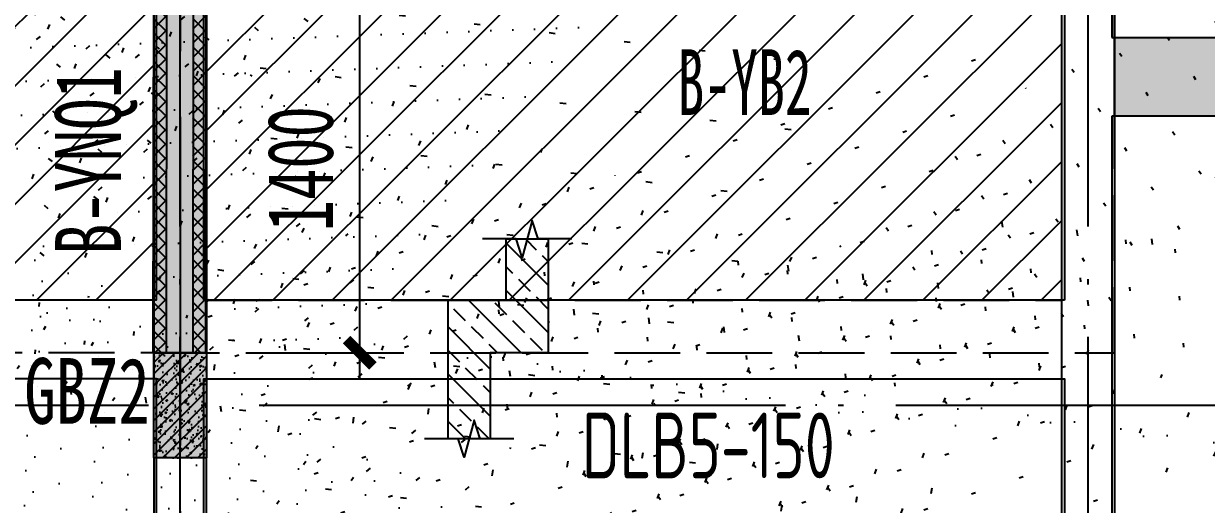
# Model space of a CAD drawing. Extents: x -3200781797 to -8106663, y 494714 to 1244925.
# Drawn here: x -8150395 to -8145901, y 845348 to 847176 of the extents above; entities that cross this region are included whole.
import ezdxf
from ezdxf.enums import TextEntityAlignment as Align
from ezdxf.xclip import XClip

# ---------------------------------------------------------------- set-up
doc = ezdxf.new("R2010")
doc.units = 0
doc.header["$LTSCALE"] = 1000
doc.header["$MEASUREMENT"] = 0
doc.header["$XCLIPFRAME"] = 0
for name, pattern in [('3#-轴线$0$DOTE', [2.4200000000000004, 2, -0.2, 0.02, -0.2]), ('3#4#5#$0$DASH', [0.35, 0.25, -0.1]), ('3#4#5#模板$0$DASH', [0.35, 0.25, -0.1]), ('4#-标准层$0$CENTER', [2, 1.25, -0.25, 0.25, -0.25]), ('4#-标准层$0$CONTINOUS', [0]), ('DASH', [0.35, 0.25, -0.1])]:
    doc.linetypes.add(name, pattern=pattern)
doc.layers.get('Defpoints').update_dxf_attribs({"color": 30, "linetype": 'DASH'})
for name, color, linetype in [('120-墙体$0$S-WALL-BEAM', 120, 'Continuous'), ('3#-轴线$0$A-ANNO-DOTE', 10, '3#-轴线$0$DOTE'), ('3#4#5#$0$DIM', 3, 'Continuous'), ('3#4#5#$0$PC-SLAB', 6, '3#4#5#$0$DASH'), ('3#4#5#$0$S-ANNO-TEXT', 7, 'Continuous'), ('3#4#5#$0$S-PC-FQ-NYQ', 4, 'Continuous'), ('3#4#5#$0$S-PC-FQ-WYQ', 4, 'Continuous'), ('3#4#5#$0$S-PC-SLAB', 6, 'Continuous'), ('3#4#5#$0$S-WALL-HATC', 253, 'Continuous'), ('3#4#5#模板$0$S-SLAB-TEXT', 120, 'Continuous'), ('3#4#5#模板$0$南北楼-结构布置-地上 -新修改$0$S-ANNO-THIN', 3, 'Continuous'), ('3#4#5#模板$0$南北楼-结构布置-地上 -新修改$0$S-SLAB-HATC', 200, 'Continuous'), ('4#-标准层$0$S-WALL', 40, 'Continuous'), ('4#-标准层$0$S-WALL-BEAM', 120, 'Continuous'), ('4#-标准层$0$S-WALL-COLU', 252, '4#-标准层$0$CONTINOUS'), ('4#-标准层$0$S-WALL-COLU-HATC', 16, 'Continuous'), ('4#-标准层$0$S-WALL-HATC', 253, 'Continuous'), ('4#-标准层$0$THIN', 7, 'Continuous'), ('S-PC-FQ-WYQ', 4, 'Continuous'), ('S-WALL-COLU-TEXT', 2, 'Continuous')]:
    doc.layers.add(name, color=color, linetype=linetype)
doc.styles.add('3#4#5#$0$外部参照 1$0$宋体', font='', dxfattribs={"width": 0.8})
doc.styles.add('3#4#5#$0$宋体', font='', dxfattribs={"width": 0.8})
doc.styles.add('3#4#5#$0$楷体', font='', dxfattribs={"width": 0.7})
doc.styles.add('3#4#5#模板$0$TSSD_Rein', font='tssdeng.shx', dxfattribs={"width": 0.7, "bigfont": 'hztxt.shx'})
doc.styles.add('楷体GB312', font='', dxfattribs={"width": 0.8})
doc.styles.get('3#4#5#$0$外部参照 1$0$宋体').set_extended_font_data('SimSun')
doc.styles.get('3#4#5#$0$宋体').set_extended_font_data('SimSun')
doc.styles.get('3#4#5#$0$楷体').set_extended_font_data('KaiTi_GB2312')
doc.styles.get('楷体GB312').set_extended_font_data('楷体_GB2312')
doc.dimstyles.new('3#4#5#$0$TSSD_100_100', dxfattribs={"dimtxt": 250, "dimasz": 100, "dimexe": 100, "dimexo": 250, "dimgap": 100, "dimtad": 1, "dimdec": 0, "dimzin": 0, "dimdsep": 46, "dimtxsty": '3#4#5#$0$楷体', "dimblk": '3#4#5#$0$_ArchTick', "dimcen": 0, "dimdle": 100, "dimclrt": 7, "dimadec": 0, "dimazin": 0, "dimtfac": 1, "dimtdec": 0, "dimtix": 1, "dimtmove": 2, "dimatfit": 3, "dimfxl": 1, "dimtolj": 1, "dimtzin": 0, "dimarcsym": 0})
pattern_1 = [(45, (-7702.687107387464, -122599.998702767), (-112.2532015133644, 112.2532015133644), [])]

# ---------------------------------------------------------------- blocks, each defined once
blk = doc.blocks.new('an-4')
at = {"layer": 'S-WALL-COLU-TEXT', "style": '楷体GB312', "width": 0.7}
blk.add_text('GBZ2', height=250, dxfattribs=at).set_placement((-8452947.055001456, 764127.5535677094))
blk = doc.blocks.new('3#4#5#模板$0$banhou-1')
at = {"layer": '3#4#5#模板$0$S-SLAB-TEXT', "style": '3#4#5#模板$0$TSSD_Rein', "width": 0.7}
blk.add_text('DLB5-150', height=250, dxfattribs=at).set_placement((83187.41729921795, 25034.99696317525), align=Align.BOTTOM_LEFT)
blk = doc.blocks.new('3#4#5#模板$0$A$C4139bdaf')
h = blk.add_hatch()
h.set_pattern_fill('ANSI31', color=251, scale=100)
h.set_pattern_definition(pattern_1)
h.paths.add_polyline_path([(17649.99894117552, 3600.000498155889), (20099.99894117552, 3600.000498155889), (20099.99894117552, 1700.000498155816), (20899.99894117552, 1700.000498155845), (20899.99894117552, 200.0004981558304), (17649.99894117552, 200.0004981558304)])
h = blk.add_hatch()
h.set_pattern_fill('ANSI31', color=251, scale=100)
h.set_pattern_definition(pattern_1)
h.paths.add_polyline_path([(24349.99894117552, 3600.000498155889), (21899.99894117552, 3600.000498155889), (21899.99894117552, 1700.000498155816), (21099.99894117552, 1700.000498155845), (21099.99894117552, 200.0004981558304), (24349.99894117552, 200.0004981558304)])
at = {"layer": '3#4#5#模板$0$南北楼-结构布置-地上 -新修改$0$S-SLAB-HATC'}
h = blk.add_hatch(dxfattribs=at)
h.set_pattern_fill('ANSI33', color=256, scale=20, angle=-90.00000000000001)
h.set_pattern_definition([(315, (9845.537123814865, -99304.50567386462), (89.80256121069155, 89.80256121069151), []), (315, (9845.537123814865, -99394.30827386456), (89.80256121069155, 89.80256121069151), [63.5, -31.75])])
h.paths.add_polyline_path([(22398.08625441603, 432.8276631266344), (22398.08625441534, 0.0004981550155207515), (22178.08625441534, 0.0004981550737284124), (22178.08625441522, -327.1723368733074), (22018.08625441522, -327.1723368733074), (22018.08625441638, 0.0004981558304280043), (22018.08625441638, 200.0004981558304), (22238.08625441638, 200.0004981558304), (22238.08625441638, 432.8276631266926)])
at = {"linetype": '3#4#5#模板$0$DASH'}
for points in [[(17449.99894117552, 3800.000498155889), (20299.99894117552, 3800.000498155889), (20299.99894117552, 1900.00049815583), (21099.99894117552, 1900.00049815586), (21099.99894117552, 0.0004981558304280043), (17449.99894117552, 0.0004981558304280043)], [(24549.99894117552, 3800.000498155889), (21699.99894117552, 3800.000498155889), (21699.99894117552, 1900.00049815583), (20899.99894117552, 1900.00049815586), (20899.99894117552, 0.0004981558304280043), (24549.99894117552, 0.0004981558304280043)], [(17649.99894117552, 3600.000498155889), (20099.99894117552, 3600.000498155889), (20099.99894117552, 1700.000498155816), (20899.99894117552, 1700.000498155845), (20899.99894117552, 200.0004981558304), (17649.99894117552, 200.0004981558304)], [(24349.99894117552, 3600.000498155889), (21899.99894117552, 3600.000498155889), (21899.99894117552, 1700.000498155816), (21099.99894117552, 1700.000498155845), (21099.99894117552, 200.0004981558304), (24349.99894117552, 200.0004981558304)]]:
    blk.add_lwpolyline(points, close=True, dxfattribs=at)
at = {"layer": '3#4#5#模板$0$南北楼-结构布置-地上 -新修改$0$S-ANNO-THIN'}
for points in [[(22487.68625441578, 432.8276631266344), (22359.68625441613, 432.8276631266344), (22337.2862544161, 503.2276631264831), (22298.88625441631, 362.4276631269022), (22276.48625441629, 432.8276631266344), (22148.48625441652, 432.8276631266344)], [(22267.6862544152, -327.1723368736566), (22139.6862544152, -327.1723368732492), (22117.28625441552, -256.7723368731677), (22078.88625441503, -397.5723368730396), (22056.48625441524, -327.1723368728999), (21928.48625441524, -327.1723368724925)]]:
    blk.add_lwpolyline(points, dxfattribs=at)
at = {"layer": '3#4#5#模板$0$南北楼-结构布置-地上 -新修改$0$S-SLAB-HATC'}
blk.add_lwpolyline([(22398.08625441603, 432.8276631266344), (22398.08625441534, 0.0004981550155207515), (22178.08625441534, 0.0004981550737284124), (22178.08625441522, -327.1723368733074), (22018.08625441522, -327.1723368733074), (22018.08625441638, 0.0004981558304280043), (22018.08625441638, 200.0004981558304), (22238.08625441638, 200.0004981558304), (22238.08625441638, 432.8276631266926)], close=True, dxfattribs=at)
blk = doc.blocks.new('3#4#5#$0$_ArchTick')
at = {"color": 0, "linetype": 'ByBlock', "const_width": 0.4}
blk.add_lwpolyline([(-0.5, -0.5), (0.5, 0.5)], dxfattribs=at)
blk = doc.blocks.new('*D3532')
at = {"layer": '3#4#5#$0$DIM', "color": 0, "lineweight": -2, "transparency": 16777216}
for p, q in [((21682.29874132615, -7099.999878339531), (21682.29874132615, -5500.143101038471)), ((21349.34459907425, -5600.143101038471), (21782.29874132615, -5600.143101038471)), ((21350.58014045098, -6999.999878339531), (21782.29874132615, -6999.999878339531))]:
    blk.add_line(p, q, dxfattribs=at)
at = {"layer": 'Defpoints', "color": 0, "transparency": 16777216}
for p in [(21099.34459907425, -5600.143101038471), (21682.29874132615, -5600.143101038471), (21100.58014045098, -6999.999878339531)]:
    blk.add_point(p, dxfattribs=at)
at = {"layer": '3#4#5#$0$DIM', "color": 0, "lineweight": -2, "transparency": 16777216, "xscale": 100, "yscale": 100, "zscale": 100}
for p, rotation in [((21682.29874132615, -5600.143101038471), 90), ((21682.29874132615, -6999.999878339531), 270)]:
    blk.add_blockref('3#4#5#$0$_ArchTick', p, dxfattribs=dict(at, rotation=rotation))
at = {"layer": '3#4#5#$0$DIM', "color": 7, "transparency": 16777216, "insert": (21457.29874132615, -6300.071489689005), "char_height": 250, "attachment_point": 5, "rotation": 90, "style": '3#4#5#$0$楷体'}
blk.add_mtext('\\A1;1400', dxfattribs=at)
blk = doc.blocks.new('3#4#5#$0$B-YNQ1')
at = {"layer": '3#4#5#$0$S-PC-FQ-WYQ'}
h = blk.add_hatch(dxfattribs=at)
h.set_pattern_fill('ANSI37', color=256, scale=12, angle=180)
h.set_pattern_definition([(225, (-660607.1781414961, -535164.0255354154), (26.94076836320745, -26.94076836320746), []), (315, (-660607.1781414961, -535164.0255354154), (26.94076836320746, 26.94076836320745), [])])
h.paths.add_polyline_path([(-146055.7440335318, 326638.38548242), (-146055.7440335318, 326688.38548242), (-147455.7616441562, 326688.3844357273), (-147455.7616441562, 326638.3844357273)])
h = blk.add_hatch(dxfattribs=at)
h.set_pattern_fill('ANSI37', color=256, scale=12, angle=180)
h.set_pattern_definition([(225, (-660607.1781414887, -535314.0255326384), (26.94076836320745, -26.94076836320746), []), (315, (-660607.1781414887, -535314.0255326384), (26.94076836320746, 26.94076836320745), [])])
h.paths.add_polyline_path([(-146055.7440335243, 326488.3854851972), (-146055.7440335243, 326538.3854851972), (-147455.7616441487, 326538.3844385045), (-147455.7616441487, 326488.3844385045)])
for points in [[(-147455.7616441487, 326488.3844382186), (-147455.7616441487, 326688.3844385623), (-146055.7440335318, 326688.3854852549), (-146055.7440335318, 326488.3854849113)], [(-146055.7440335318, 326638.38548242), (-146055.7440335318, 326688.38548242), (-147455.7616441562, 326688.3844357273), (-147455.7616441562, 326638.3844357273)], [(-146055.7440335243, 326488.3854851972), (-146055.7440335243, 326538.3854851972), (-147455.7616441487, 326538.3844385045), (-147455.7616441487, 326488.3844385045)]]:
    blk.add_lwpolyline(points, close=True, dxfattribs=at)
blk = doc.blocks.new('3#4#5#$0$ban3')
at = {"layer": '3#4#5#$0$S-WALL-HATC', "ltscale": 100}
h = blk.add_hatch(dxfattribs=at)
h.set_pattern_fill('AR-CONC', color=256, scale=25, angle=-270.0000000000001, style=0)
h.set_pattern_definition([(139.9999999999999, (-37341055835.11649, -2020434459.278713), (15.6880337456489, 179.3150456501884), [18.75, -206.25]), (84.99999999999994, (-37341055835.11649, -2020434459.278713), (-188.048033425003, -34.68783340324987), [15, -165]), (190.4513999999999, (-37341055833.80915, -2020434444.335793), (-172.3598855152383, 144.6273454285055), [15.93504749999987, -175.2855279999978]), (136.1841999999999, (-37341055885.11649, -2020434459.278713), (41.37975358225471, 266.8102621564111), [28.125, -309.375]), (186.6356, (-37341055881.66816, -2020434437.044526), (-243.5294677251103, 233.665676387176), [23.902572, -262.92825]), (81.18419999999995, (-37341055885.11649, -2020434459.278713), (-243.529650231331, 233.665486283407), [22.5, -247.5]), (111, (-37341055872.61649, -2020434434.278713), (100.6547226663348, 149.2267630296154), [18.75, -206.25]), (55.99999999999998, (-37341055872.61649, -2020434434.278713), (-181.2875112617132, 60.82883298039556), [15, -165]), (161.4514, (-37341055864.22858, -2020434421.843154), (-80.63262417748795, 210.0556571453725), [15.9350475, -175.285528]), (127.5, (-37341055835.11649, -2020434459.278713), (-83.22346345782788, 3.039963829322726), [0, -162.9999999999978, 0, -167.4999999999978, 0, -165.6249999999978]), (97.49999999999993, (-37341055835.11649, -2020434459.278713), (-98.60292797059002, 65.76738436053722), [0, -95.5, 0, -159.25, 0, -63.125]), (57.49999999999993, (-37341055835.11649, -2020434515.028713), (5.638717933595033, 133.4556090431022), [0, -62.5, 0, -195, 0, -258.75]), (47.49999999999995, (-37341055835.11649, -2020434540.028713), (-25.02624558307933, 145.7965423355966), [0, -81.25, 0, -129.5, 0, -183.75])])
h.paths.add_polyline_path([(-214482.0009953861, 407075.0001829517), (-214482.0009953861, 407375.0001829517), (-220082.0008581768, 407375.0001829517), (-220082.0008581768, 407075.0001829517)])
h = blk.add_hatch(dxfattribs=at)
h.set_pattern_fill('AR-CONC', color=256, scale=25, angle=-270.0000000000001, style=0)
h.set_pattern_definition([(139.9999999999999, (-37341029879.8108, -2020435458.363382), (15.6880337456489, 179.3150456501884), [18.75, -206.25]), (84.99999999999994, (-37341029879.8108, -2020435458.363382), (-188.048033425003, -34.68783340324987), [15, -165]), (190.4513999999999, (-37341029878.50346, -2020435443.420462), (-172.3598855152383, 144.6273454285055), [15.93504749999987, -175.2855279999978]), (136.1841999999999, (-37341029929.8108, -2020435458.363382), (41.37975358225471, 266.8102621564111), [28.125, -309.375]), (186.6356, (-37341029926.36247, -2020435436.129196), (-243.5294677251103, 233.665676387176), [23.902572, -262.92825]), (81.18419999999995, (-37341029929.8108, -2020435458.363382), (-243.529650231331, 233.665486283407), [22.5, -247.5]), (111, (-37341029917.3108, -2020435433.363382), (100.6547226663348, 149.2267630296154), [18.75, -206.25]), (55.99999999999998, (-37341029917.3108, -2020435433.363382), (-181.2875112617132, 60.82883298039556), [15, -165]), (161.4514, (-37341029908.9229, -2020435420.927824), (-80.63262417748795, 210.0556571453725), [15.9350475, -175.285528]), (127.5, (-37341029879.8108, -2020435458.363382), (-83.22346345782788, 3.039963829322726), [0, -162.9999999999978, 0, -167.4999999999978, 0, -165.6249999999978]), (97.49999999999993, (-37341029879.8108, -2020435458.363382), (-98.60292797059002, 65.76738436053722), [0, -95.5, 0, -159.25, 0, -63.125]), (57.49999999999993, (-37341029879.8108, -2020435514.113382), (5.638717933595033, 133.4556090431022), [0, -62.5, 0, -195, 0, -258.75]), (47.49999999999995, (-37341029879.8108, -2020435539.113382), (-25.02624558307933, 145.7965423355966), [0, -81.25, 0, -129.5, 0, -183.75])])
h.paths.add_polyline_path([(-214282.0078049983, 406075.9155135542), (-214282.0078049983, 406375.9155135542), (-211032.0079422076, 406375.9155135542), (-211032.0079422076, 406075.9155135542)])
at = {"layer": '3#4#5#$0$S-PC-SLAB'}
for points in [[(-214472.0009953861, 407375.0001829517), (-220092.0009953849, 407375.0001829517), (-220092.0009953849, 409775.0001829517), (-214472.0009953861, 409775.0001829517)], [(-214292.0078736024, 406375.9155135542), (-211022.0078736036, 406375.9155135542), (-211022.007587557, 407875.9277280353), (-214292.0075875558, 407875.9277280352)], [(-214292.0078049129, 402075.9156289196), (-211022.007804914, 402075.9156289196), (-211022.0078049995, 406075.9155135542), (-214292.0078049983, 406075.9155135542)]]:
    blk.add_lwpolyline(points, close=True, dxfattribs=at)
blk.add_lwpolyline([(-214472.0009953861, 407075.0001829517), (-214472.0009953861, 404775.0000121126), (-221292.000995802, 404775.0000121126), (-221292.000995802, 405875.0000121126), (-220092.0000025203, 405874.9618342608), (-220092.0009953849, 407075.0001829517), (-214472.0009953861, 407075.0001829517)], dxfattribs=at)
at = {"layer": '3#4#5#$0$S-WALL-HATC', "ltscale": 100}
for points in [[(-214482.0009953861, 407075.0001829517), (-214482.0009953861, 407375.0001829517), (-220082.0008581768, 407375.0001829517), (-220082.0008581768, 407075.0001829517)], [(-214282.0078049983, 406075.9155135542), (-214282.0078049983, 406375.9155135542), (-211032.0079422076, 406375.9155135542), (-211032.0079422076, 406075.9155135542)]]:
    blk.add_lwpolyline(points, close=True, dxfattribs=at)
blk = doc.blocks.new('3#4#5#$0$5#')
at = {"layer": '3#4#5#$0$S-ANNO-TEXT'}
blk.add_blockref('3#4#5#$0$ban3', (378828.7940562447, -247400.000215945), dxfattribs=at)
at = {"layer": '3#4#5#$0$S-ANNO-TEXT', "xscale": -1}
blk.add_blockref('3#4#5#$0$ban3', (-43034.90157780028, -247400.4721099574), dxfattribs=at)
at = {"layer": '3#4#5#$0$PC-SLAB', "linetype": 'ByBlock', "style": '3#4#5#$0$外部参照 1$0$宋体', "width": 0.6}
blk.add_text('B-YB2', height=250, dxfattribs=at).set_placement((170041.5651165517, 159804.0884926767), align=Align.MIDDLE)
blk = doc.blocks.new('120-墙体')
at = {"layer": '120-墙体$0$S-WALL-BEAM'}
blk.add_lwpolyline([(-2549.999210441369, -3300.000287245691), (-2749.999602464784, -3300.000287245691), (-2750.0002049373, -8000.000515879853), (-2549.999812913884, -8000.000515879852)], close=True, dxfattribs=at)
blk = doc.blocks.new('3#-轴线')
at = {"layer": '3#-轴线$0$A-ANNO-DOTE'}
for points in [[(20900, -16100), (20900, 5500)], [(24350, -16100), (24350, -3200)], [(-3000, -7100), (44800, -7100)]]:
    blk.add_lwpolyline(points, dxfattribs=at)
blk = doc.blocks.new('3#4#5#$0$A$C53EF3948')
at = {"layer": '3#4#5#$0$S-PC-FQ-WYQ', "rotation": 89.92223761843483}
blk.add_blockref('3#4#5#$0$B-YNQ1', (347785.6573970683, 140012.082079272), dxfattribs=at)
at = {"layer": '3#4#5#$0$S-PC-FQ-NYQ', "style": '3#4#5#$0$宋体', "width": 0.7}
blk.add_text('B-YNQ1', height=250, rotation=90, dxfattribs=at).set_placement((20649.77351448417, -6628.16658173711, -1.357726094855704e-08), align=Align.MIDDLE_LEFT)
at = {"layer": '3#4#5#$0$DIM'}
dim = blk.add_linear_dim(base=(21682.29874132615, -5600.143101038471), p1=(21100.58014045097, -6999.999878339528), p2=(21099.34459907425, -5600.143101038469), angle=90, dimstyle='3#4#5#$0$TSSD_100_100', dxfattribs=at)
dim.commit()
dim.dimension.update_dxf_attribs({"geometry": '*D3532', "text_midpoint": (21457.29874132615, -6300.071489689005)})

msp = doc.modelspace()

# ---------------------------------------------------------------- hatches: boundary and pattern name
at = {"layer": '4#-标准层$0$S-WALL-COLU-HATC'}
h = msp.add_hatch(dxfattribs=at)
h.set_pattern_fill('AR-CONC', color=256, scale=10)
h.set_pattern_definition([(49.99999999999999, (-8159258.836946376, 608266.7864113265), (71.72601826007535, -6.275213498259511), [7.5, -82.5]), (355, (-8159258.836946376, 608266.7864113265), (-13.8751333613, 75.21921337000119), [6, -66]), (100.4514, (-8159252.859778376, 608266.2634773265), (57.85093817140216, 68.94395420609536), [6.374018999999974, -70.11421119999957]), (46.18420000000002, (-8159258.836946376, 608286.7864113265), (106.7241048625644, -16.55190143290181), [11.24999999999991, -123.7499999999992]), (96.6356, (-8159249.943271876, 608285.4070806265), (93.46627055487033, 97.41178709004417), [9.561028799999999, -105.1713]), (351.1842, (-8159258.836946376, 608286.7864113265), (93.46619451336272, 97.41186009253246), [9, -99]), (21, (-8159248.836946376, 608281.7864113265), (59.69070521184616, -40.26188906653388), [7.5, -82.5]), (326.0000000000001, (-8159248.836946376, 608281.7864113265), (24.33153319215817, 72.5150045046853), [6, -66]), (71.4514, (-8159243.862723076, 608278.4312507265), (84.02226285814899, 32.25304967099524), [6.374019000000001, -70.1142112]), (37.50000000000001, (-8159258.836946376, 608266.7864113265), (1.215985531729067, 33.28938538313115), [0, -65.19999999999999, 0, -67, 0, -66.25]), (7.499999999999999, (-8159258.836946376, 608266.7864113265), (26.30695374421486, 39.44117118823603), [0, -38.2, 0, -63.7, 0, -25.25]), (327.5, (-8159281.136946376, 608266.7864113265), (53.3822436172409, -2.255487173437976), [0, -25, 0, -78, 0, -103.5]), (317.5, (-8159291.136946376, 608266.7864113265), (58.31861693423862, 10.01049823323177), [0, -32.5, 0, -51.8, 0, -73.5])])
h.paths.add_polyline_path([(-8149900.43551159, 845924.620052099), (-8149700.43551159, 845924.620052099), (-8149700.43551159, 845524.620052099), (-8149900.43551159, 845524.620052099)])
h = msp.add_hatch(dxfattribs=at)
h.set_pattern_fill('ANSI31', color=256, scale=250, style=0)
h.set_pattern_definition([(45, (-8159258.836946376, 608266.7864113265), (-22.09708691207961, 22.09708691207961), [])])
h.paths.add_polyline_path([(-8149700.43551159, 845924.620052099), (-8149900.43551159, 845924.620052099), (-8149900.43551159, 845524.620052099), (-8149700.43551159, 845524.620052099)])
at = {"layer": '4#-标准层$0$S-WALL-HATC'}
msp.add_hatch(color=256, dxfattribs=at).paths.add_polyline_path([(-8149700.43551159, 845524.6389048474), (-8149900.43551159, 845524.6389048474), (-8149900.43551159, 847624.638512824), (-8149950.43551159, 847624.638512824), (-8149950.43551159, 847824.6389048474), (-8149650.43551159, 847824.6389048474), (-8149650.43551159, 847624.638512824), (-8149700.43551159, 847624.638512824)])

# ---------------------------------------------------------------- linework, layer by layer
at = {"layer": '4#-标准层$0$S-WALL'}
msp.add_lwpolyline([(-8149700.43551159, 845524.6389048474), (-8149900.43551159, 845524.6389048474), (-8149900.43551159, 847624.638512824), (-8149950.43551159, 847624.638512824), (-8149950.43551159, 847824.6389048474), (-8149650.43551159, 847824.6389048474), (-8149650.43551159, 847624.638512824), (-8149700.43551159, 847624.638512824)], close=True, dxfattribs=at)
at = {"layer": '4#-标准层$0$S-WALL-BEAM'}
msp.add_lwpolyline([(-8149700.435315575, 845524.620052099), (-8149900.435707599, 845524.620052099), (-8149900.435511588, 844324.620052099), (-8149700.435119565, 844324.620052099)], close=True, dxfattribs=at)
at = {"layer": '4#-标准层$0$S-WALL-COLU', "lineweight": -2}
msp.add_lwpolyline([(-8149900.43551159, 845924.620052099), (-8149700.43551159, 845924.620052099), (-8149700.43551159, 845524.620052099), (-8149900.43551159, 845524.620052099)], close=True, dxfattribs=at)
at = {"layer": '4#-标准层$0$THIN', "linetype": '4#-标准层$0$CENTER'}
msp.add_line((-8149800.435511587, 854822.2699700731), (-8149800.435511587, 837048.1303811728), dxfattribs=at)

# ---------------------------------------------------------------- block references
msp.add_blockref('3#-轴线', (-8170700.435511587, 852824.6198560873))
at = {"xscale": -1, "rotation": 3.622788229407092e-06}
msp.add_blockref('120-墙体', (-8149000.436219759, 852824.6199066709), dxfattribs=at)
at = {"layer": '3#4#5#$0$S-ANNO-TEXT'}
msp.add_blockref('3#4#5#$0$A$C53EF3948', (-8170800.443592959, 852924.7631010424), dxfattribs=at)
at = {"layer": '3#4#5#$0$S-PC-SLAB'}
msp.add_blockref('3#4#5#$0$5#', (-8317697.236654709, 687149.7631162296), dxfattribs=at)
at = {"layer": '3#4#5#模板$0$S-SLAB-TEXT'}
ref = msp.add_blockref('3#4#5#模板$0$banhou-1', (-8231461.369344795, 820337.1481814515), dxfattribs=at)
XClip(ref).set_block_clipping_path([(81660.923798101, 21287.473002456358), (102660.923798101, 35476.85255221626)])
ref = msp.add_blockref('3#4#5#模板$0$banhou-1', (-8231461.369344796, 820337.1481814515), dxfattribs=at)
XClip(ref).set_block_clipping_path([(81660.923798101, 21287.473002456358), (102660.923798101, 35476.85255221626)])
msp.add_blockref('3#4#5#模板$0$A$C4139bdaf', (-8170800.434478921, 845924.6195539432), dxfattribs=at)
at = {"layer": 'S-PC-FQ-WYQ'}
ref = msp.add_blockref('an-4', (302554.2212335039, 81526.8345597582), dxfattribs=at)
XClip(ref).set_block_clipping_path([(-8474406.564021591, 759411.6824837117), (-8451908.40215707, 772237.1964943474)])

doc.saveas('drawing.dxf')
